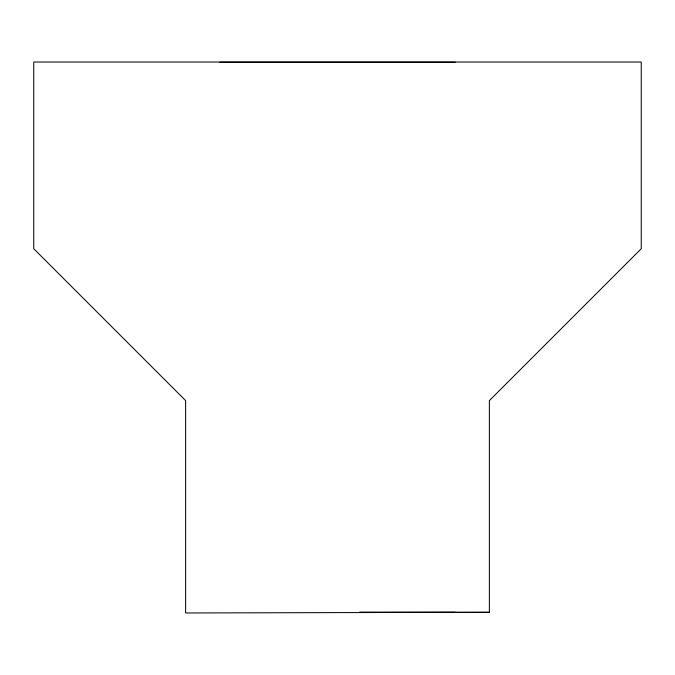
<?xml version="1.0" encoding="UTF-8"?>
<svg xmlns="http://www.w3.org/2000/svg" width="675" height="675" viewBox="0 0 675 675"><rect width="100%" height="100%" fill="white"/><g stroke="black" fill="none" stroke-linecap="round" stroke-linejoin="round"><path stroke-width="1.01" d="M489.375 612.25L185.625 612.976L185.625 400.604L33.75 248.729L33.75 62.024L641.25 62.024L641.25 248.729L489.375 400.604L489.375 612.352L359.648 612.352M219.797 62.26L455.203 62.26M359.564 612.25L455.203 612.25"/></g></svg>
